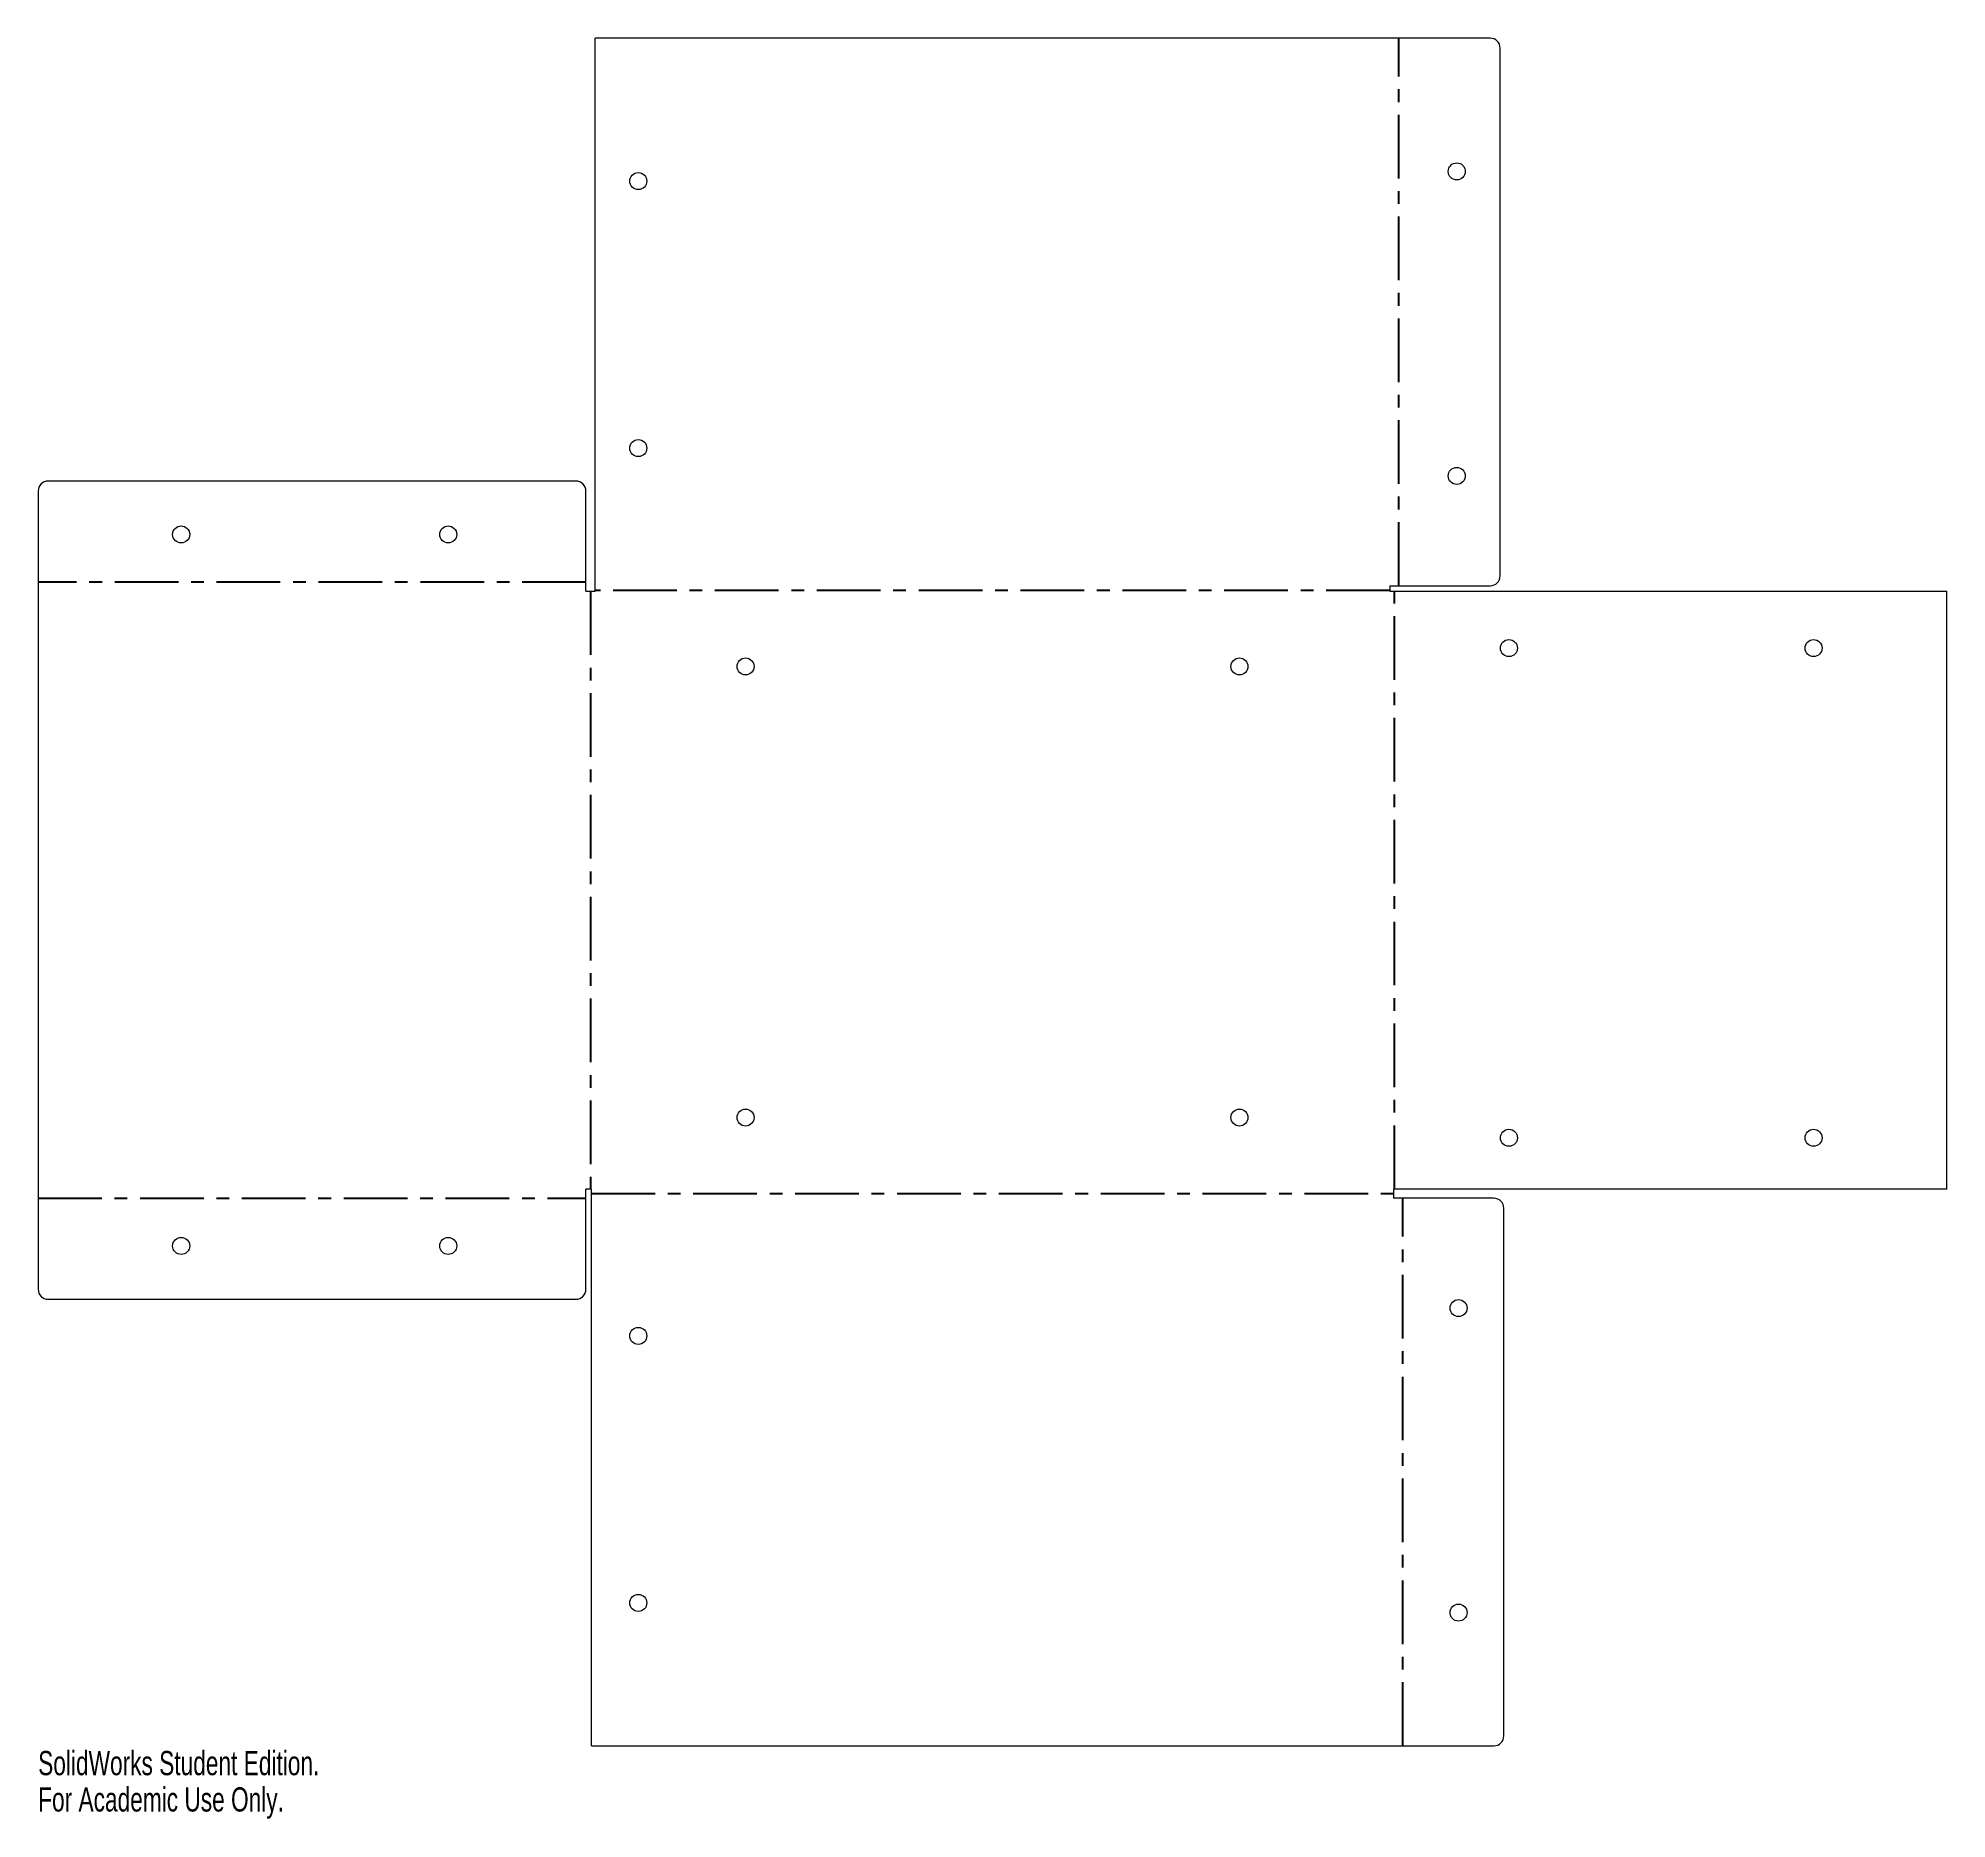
# Model space of a CAD drawing. Header units: millimetres. Extents: x -190 to 190, y -185 to 170.
import ezdxf

# ---------------------------------------------------------------- set-up
doc = ezdxf.new("R2010")
doc.units = ezdxf.units.MM
doc.linetypes.add('CENTERX2', pattern=[20.32, 12.7, -2.54, 2.54, -2.54])
doc.styles.add('SLDTEXTSTYLE0', font='TXT', dxfattribs={"width": 0.7})

msp = doc.modelspace()

# ---------------------------------------------------------------- linework, layer by layer
at = {"color": 7, "linetype": 'Continuous', "lineweight": 15}
for p, q in [((-79.26, 60), (-79.26, 170.36)), ((99.26, 170.36), (-79.26, 170.36)), ((101.26, 63.1), (101.26, 168.36)), ((-190.36, 80), (-190.36, -79.26)), ((-83.1, 82), (-188.36, 82)), ((-81.1, 60), (-81.1, 80)), ((79.26, 61.1), (99.26, 61.1)), ((79.26, 61.1), (79.26, 60)), ((-81.1, 60), (-79.26, 60)), ((79.26, 60), (190.36, 60)), ((190.36, -59.26), (190.36, 60)), ((-80, -59.26), (-81.1, -59.26)), ((-81.1, -79.26), (-81.1, -59.26)), ((-80, -170.36), (-80, -59.26)), ((190.36, -59.26), (80, -59.26)), ((80, -59.26), (80, -61.1)), ((100, -61.1), (80, -61.1)), ((102, -168.36), (102, -63.1)), ((-188.36, -81.26), (-83.1, -81.26)), ((-80, -170.36), (100, -170.36))]:
    msp.add_line(p, q, dxfattribs=at)
at = {"color": 7, "linetype": 'CENTERX2'}
for p, q in [((81.08, 61.1), (81.08, 170.36)), ((-81.1, 61.82), (-190.36, 61.82)), ((-80.18, 60), (-80.18, -59.26)), ((79.26, 60.18), (-79.26, 60.18)), ((80.18, -59.26), (80.18, 60)), ((-80, -60.18), (80, -60.18)), ((-190.36, -61.08), (-81.1, -61.08)), ((81.82, -170.36), (81.82, -61.1))]:
    msp.add_line(p, q, dxfattribs=at)
at = {"color": 7, "linetype": 'Continuous', "lineweight": 15}
for centre in [(92.6, 143.78), (-70.65, 141.84), (-70.65, 88.57), (92.6, 83.02), (-161.84, 71.35), (-108.57, 71.35), (103.02, 48.67), (163.78, 48.67), (-49.26, 45), (49.26, 45), (-49.26, -45), (49.26, -45), (103.02, -49.04), (163.78, -49.04), (-161.84, -70.62), (-108.57, -70.62), (92.96, -83.02), (-70.65, -88.57), (-70.65, -141.84), (92.96, -143.78)]:
    msp.add_circle(centre, 1.7, dxfattribs=at)
for centre, start, end in [((99.26, 168.36), 0, 90), ((-188.36, 80), 90, 180), ((-83.1, 80), 0, 90), ((99.26, 63.1), 270, 0), ((100, -63.1), 0, 90), ((-188.36, -79.26), 180, 270), ((-83.1, -79.26), 270, 0), ((100, -168.36), 270, 0)]:
    msp.add_arc(centre, 2, start, end, dxfattribs=at)

# ---------------------------------------------------------------- texts
at = {"color": 7, "linetype": 'Continuous', "char_height": 4.8336, "attachment_point": 1, "style": 'SLDTEXTSTYLE0'}
for s, insert in [('SolidWorks Student Edition.', (-190.36, -171.38)), ('For Academic Use Only.', (-190.36, -178.63))]:
    msp.add_mtext(s, dxfattribs=dict(at, insert=insert))

doc.saveas('drawing.dxf')
